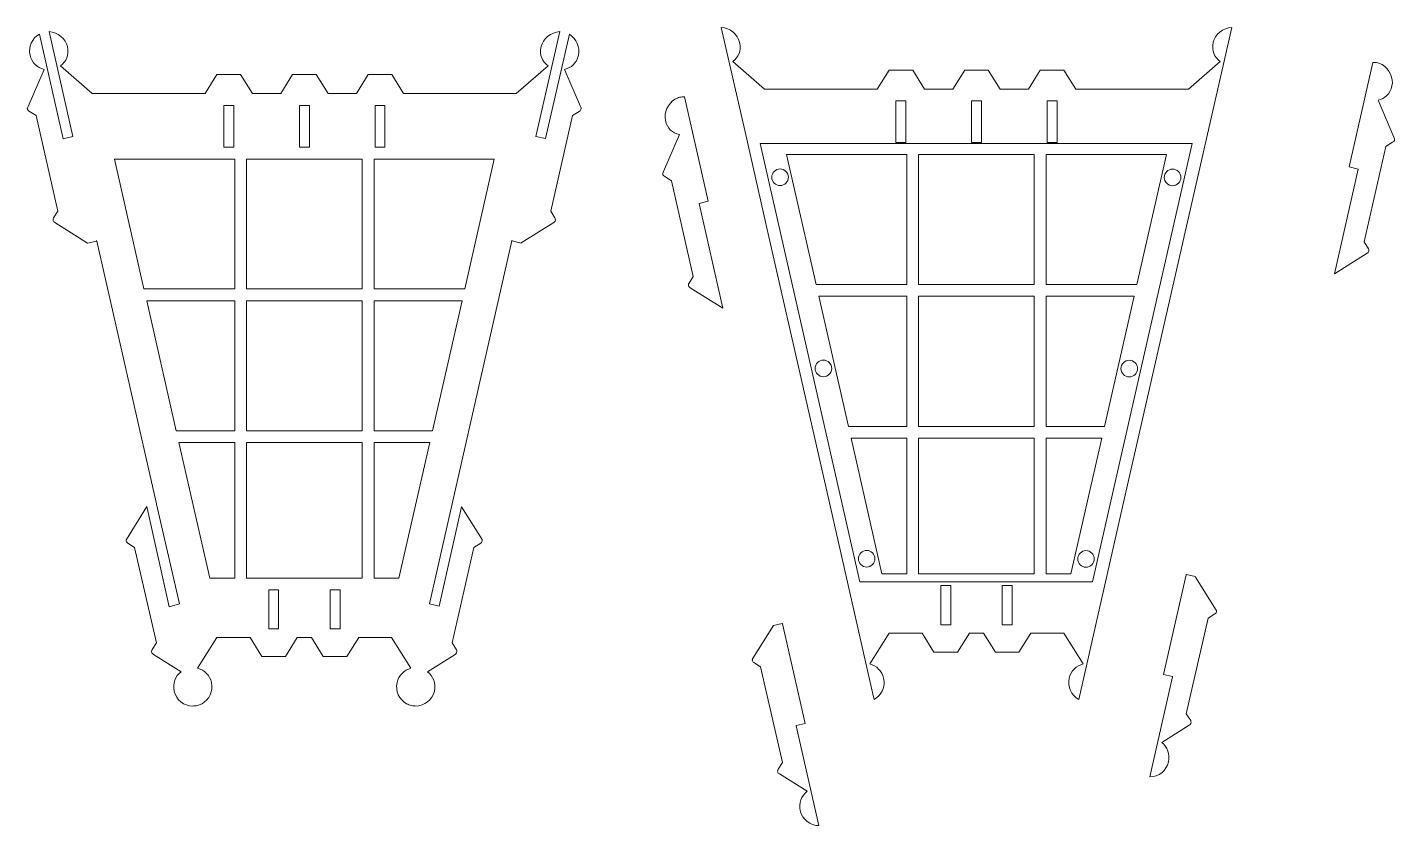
# Model space of a CAD drawing. Header units: inches. Extents: x 5.8 to 53.9, y -22.4 to 33.8.
# Drawn here: x 31.14 to 53.92, y -22.41 to -9.12 of the extents above; entities that cross this region are included whole.
import ezdxf

# ---------------------------------------------------------------- set-up
doc = ezdxf.new("R2010")
doc.units = ezdxf.units.IN
doc.header["$MEASUREMENT"] = 0
doc.layers.add('layer 1', color=7, linetype='Continuous')

msp = doc.modelspace()

# ---------------------------------------------------------------- linework, layer by layer
at = {"layer": 'layer 1', "color": 250, "lineweight": 20}
for centre in [(43.681, -11.615), (50.221, -11.617), (44.403, -14.797), (49.499, -14.8), (45.124, -17.966), (48.778, -17.969)]:
    msp.add_ellipse(centre, major_axis=(0, 0.138), ratio=1, dxfattribs=at)
at = {"layer": 'layer 1', "color": 250, "lineweight": 9}
for points, knots in [([(35.44, -19.591), (35.44, -19.591), (35.637, -19.276), (35.637, -19.276), (35.637, -19.276), (35.637, -19.276), (35.873, -19.276), (35.873, -19.276), (35.873, -19.276), (35.873, -19.276), (36.069, -19.591), (36.069, -19.591), (36.069, -19.591), (36.069, -19.591), (36.463, -19.591), (36.463, -19.591), (36.463, -19.591), (36.463, -19.591), (36.66, -19.276), (36.66, -19.276), (36.66, -19.276), (36.66, -19.276), (37.208, -19.276), (37.208, -19.276), (37.208, -19.276), (37.208, -19.276), (37.531, -19.789), (37.531, -19.789), (37.531, -19.789), (37.419, -19.818), (37.326, -19.907), (37.299, -20.028), (37.299, -20.028), (37.266, -20.17), (37.335, -20.313), (37.457, -20.379), (37.457, -20.379), (37.482, -20.393), (37.51, -20.403), (37.539, -20.41), (37.539, -20.41), (37.563, -20.415), (37.587, -20.418), (37.61, -20.418), (37.61, -20.418), (37.756, -20.418), (37.888, -20.318), (37.922, -20.169), (37.922, -20.169), (37.95, -20.045), (37.901, -19.921), (37.807, -19.847), (37.807, -19.847), (37.807, -19.847), (38.266, -19.559), (38.266, -19.559), (38.266, -19.559), (38.266, -19.559), (38.278, -19.551), (38.278, -19.551), (38.278, -19.551), (38.29, -19.541), (38.297, -19.526), (38.297, -19.51), (38.297, -19.51), (38.297, -19.5), (38.295, -19.491), (38.29, -19.483), (38.29, -19.483), (38.29, -19.483), (38.218, -19.368), (38.218, -19.368), (38.218, -19.368), (38.218, -19.368), (38.58, -17.777), (38.58, -17.777), (38.58, -17.777), (38.58, -17.777), (38.695, -17.705), (38.695, -17.705), (38.695, -17.705), (38.71, -17.696), (38.719, -17.679), (38.719, -17.66), (38.719, -17.66), (38.719, -17.654), (38.719, -17.648), (38.717, -17.643), (38.717, -17.643), (38.717, -17.643), (38.375, -17.1), (38.375, -17.1), (38.375, -17.1), (38.375, -17.1), (37.998, -18.756), (37.998, -18.756), (37.998, -18.756), (37.998, -18.756), (37.837, -18.716), (37.837, -18.716), (37.837, -18.716), (37.837, -18.716), (38.217, -17.054), (38.217, -17.054), (38.217, -17.054), (38.217, -17.054), (38.218, -17.051), (38.218, -17.051), (38.218, -17.051), (38.218, -17.051), (39.214, -12.675), (39.214, -12.675), (39.214, -12.675), (39.214, -12.675), (39.216, -12.67), (39.216, -12.67), (39.216, -12.67), (39.216, -12.67), (39.219, -12.676), (39.219, -12.676), (39.219, -12.676), (39.219, -12.676), (39.367, -12.71), (39.367, -12.71), (39.367, -12.71), (39.367, -12.71), (39.368, -12.709), (39.368, -12.709), (39.368, -12.709), (39.368, -12.709), (39.909, -12.368), (39.909, -12.368), (39.909, -12.368), (39.909, -12.368), (39.916, -12.364), (39.916, -12.364), (39.916, -12.364), (39.929, -12.354), (39.938, -12.339), (39.938, -12.321), (39.938, -12.321), (39.938, -12.311), (39.935, -12.301), (39.93, -12.293), (39.93, -12.293), (39.93, -12.293), (39.859, -12.179), (39.859, -12.179), (39.859, -12.179), (39.859, -12.179), (40.221, -10.588), (40.221, -10.588), (40.221, -10.588), (40.221, -10.588), (40.332, -10.519), (40.332, -10.519), (40.332, -10.519), (40.332, -10.519), (40.351, -10.507), (40.351, -10.507), (40.351, -10.507), (40.361, -10.497), (40.367, -10.483), (40.367, -10.468), (40.367, -10.468), (40.367, -10.465), (40.367, -10.463), (40.367, -10.46), (40.367, -10.46), (40.367, -10.46), (40.356, -10.435), (40.356, -10.435), (40.356, -10.435), (40.356, -10.435), (40.09, -9.819), (40.09, -9.819), (40.09, -9.819), (40.202, -9.79), (40.289, -9.727), (40.322, -9.58), (40.322, -9.58), (40.35, -9.459), (40.292, -9.307), (40.17, -9.235), (40.17, -9.235), (40.17, -9.235), (39.774, -10.972), (39.774, -10.972), (39.774, -10.972), (39.774, -10.972), (39.613, -10.935), (39.613, -10.935), (39.613, -10.935), (39.613, -10.935), (40.01, -9.191), (40.01, -9.191), (40.01, -9.191), (39.863, -9.196), (39.729, -9.311), (39.7, -9.438), (39.7, -9.438), (39.666, -9.587), (39.72, -9.687), (39.814, -9.761), (39.814, -9.761), (39.814, -9.761), (39.286, -10.221), (39.286, -10.221), (39.286, -10.221), (39.286, -10.221), (37.408, -10.221), (37.408, -10.221), (37.408, -10.221), (37.408, -10.221), (37.211, -9.906), (37.211, -9.906), (37.211, -9.906), (37.211, -9.906), (36.818, -9.906), (36.818, -9.906), (36.818, -9.906), (36.818, -9.906), (36.621, -10.221), (36.621, -10.221), (36.621, -10.221), (36.621, -10.221), (36.149, -10.221), (36.149, -10.221), (36.149, -10.221), (36.149, -10.221), (35.952, -9.906), (35.952, -9.906), (35.952, -9.906), (35.952, -9.906), (35.558, -9.906), (35.558, -9.906), (35.558, -9.906), (35.558, -9.906), (35.362, -10.221), (35.362, -10.221), (35.362, -10.221), (35.362, -10.221), (34.888, -10.221), (34.888, -10.221), (34.888, -10.221), (34.888, -10.221), (34.692, -9.906), (34.692, -9.906), (34.692, -9.906), (34.692, -9.906), (34.298, -9.906), (34.298, -9.906), (34.298, -9.906), (34.298, -9.906), (34.101, -10.221), (34.101, -10.221), (34.101, -10.221), (34.101, -10.221), (32.22, -10.221), (32.22, -10.221), (32.22, -10.221), (32.22, -10.221), (31.692, -9.761), (31.692, -9.761), (31.692, -9.761), (31.786, -9.687), (31.84, -9.587), (31.806, -9.438), (31.806, -9.438), (31.778, -9.312), (31.646, -9.198), (31.501, -9.191), (31.501, -9.191), (31.501, -9.191), (31.899, -10.937), (31.899, -10.937), (31.899, -10.937), (31.899, -10.937), (31.737, -10.974), (31.737, -10.974), (31.737, -10.974), (31.737, -10.974), (31.34, -9.23), (31.34, -9.23), (31.34, -9.23), (31.215, -9.3), (31.153, -9.446), (31.183, -9.58), (31.183, -9.58), (31.214, -9.715), (31.304, -9.79), (31.416, -9.819), (31.416, -9.819), (31.416, -9.819), (31.15, -10.435), (31.15, -10.435), (31.15, -10.435), (31.15, -10.435), (31.139, -10.46), (31.139, -10.46), (31.139, -10.46), (31.139, -10.463), (31.138, -10.465), (31.138, -10.468), (31.138, -10.468), (31.138, -10.483), (31.145, -10.497), (31.155, -10.507), (31.155, -10.507), (31.155, -10.507), (31.174, -10.519), (31.174, -10.519), (31.174, -10.519), (31.174, -10.519), (31.285, -10.588), (31.285, -10.588), (31.285, -10.588), (31.285, -10.588), (31.647, -12.179), (31.647, -12.179), (31.647, -12.179), (31.647, -12.179), (31.577, -12.291), (31.577, -12.291), (31.577, -12.291), (31.571, -12.3), (31.568, -12.31), (31.568, -12.321), (31.568, -12.321), (31.568, -12.339), (31.577, -12.354), (31.59, -12.364), (31.59, -12.364), (31.59, -12.364), (31.596, -12.368), (31.596, -12.368), (31.596, -12.368), (31.596, -12.368), (32.141, -12.711), (32.141, -12.711), (32.141, -12.711), (32.141, -12.711), (32.145, -12.713), (32.145, -12.713), (32.145, -12.713), (32.145, -12.713), (32.283, -12.681), (32.283, -12.681), (32.283, -12.681), (32.283, -12.681), (32.293, -12.666), (32.293, -12.666), (32.293, -12.666), (32.293, -12.666), (32.295, -12.679), (32.295, -12.679), (32.295, -12.679), (32.295, -12.679), (33.291, -17.051), (33.291, -17.051), (33.291, -17.051), (33.291, -17.051), (33.293, -17.056), (33.293, -17.056), (33.293, -17.056), (33.293, -17.056), (33.671, -18.718), (33.671, -18.718), (33.671, -18.718), (33.671, -18.718), (33.504, -18.765), (33.504, -18.765), (33.504, -18.765), (33.504, -18.765), (33.131, -17.094), (33.131, -17.094), (33.131, -17.094), (33.131, -17.094), (32.789, -17.643), (32.789, -17.643), (32.789, -17.643), (32.787, -17.648), (32.786, -17.654), (32.786, -17.66), (32.786, -17.66), (32.786, -17.679), (32.796, -17.696), (32.811, -17.705), (32.811, -17.705), (32.811, -17.705), (32.925, -17.777), (32.925, -17.777), (32.925, -17.777), (32.925, -17.777), (33.288, -19.368), (33.288, -19.368), (33.288, -19.368), (33.288, -19.368), (33.218, -19.479), (33.218, -19.479), (33.218, -19.479), (33.212, -19.488), (33.208, -19.498), (33.208, -19.51), (33.208, -19.51), (33.208, -19.526), (33.216, -19.541), (33.228, -19.551), (33.228, -19.551), (33.228, -19.551), (33.24, -19.559), (33.24, -19.559), (33.24, -19.559), (33.24, -19.559), (33.699, -19.847), (33.699, -19.847), (33.699, -19.847), (33.604, -19.921), (33.556, -20.045), (33.584, -20.169), (33.584, -20.169), (33.618, -20.318), (33.75, -20.419), (33.897, -20.418), (33.897, -20.418), (33.92, -20.418), (33.943, -20.415), (33.967, -20.41), (33.967, -20.41), (33.996, -20.403), (34.024, -20.393), (34.049, -20.379), (34.049, -20.379), (34.171, -20.312), (34.24, -20.17), (34.207, -20.028), (34.207, -20.028), (34.18, -19.907), (34.087, -19.818), (33.975, -19.789), (33.975, -19.789), (33.975, -19.789), (34.297, -19.276), (34.297, -19.276), (34.297, -19.276), (34.297, -19.276), (34.85, -19.276), (34.85, -19.276), (34.85, -19.276), (34.85, -19.276), (35.047, -19.591), (35.047, -19.591), (35.047, -19.591), (35.047, -19.591), (35.44, -19.591), (35.44, -19.591)], [0, 0, 0, 0, 0.008696, 0.008696, 0.008696, 0.008696, 0.017391, 0.017391, 0.017391, 0.017391, 0.026087, 0.026087, 0.026087, 0.026087, 0.034783, 0.034783, 0.034783, 0.034783, 0.043478, 0.043478, 0.043478, 0.043478, 0.052174, 0.052174, 0.052174, 0.052174, 0.06087, 0.06087, 0.06087, 0.06087, 0.069565, 0.069565, 0.069565, 0.069565, 0.078261, 0.078261, 0.078261, 0.078261, 0.086957, 0.086957, 0.086957, 0.086957, 0.095652, 0.095652, 0.095652, 0.095652, 0.104348, 0.104348, 0.104348, 0.104348, 0.113043, 0.113043, 0.113043, 0.113043, 0.121739, 0.121739, 0.121739, 0.121739, 0.130435, 0.130435, 0.130435, 0.130435, 0.13913, 0.13913, 0.13913, 0.13913, 0.147826, 0.147826, 0.147826, 0.147826, 0.156522, 0.156522, 0.156522, 0.156522, 0.165217, 0.165217, 0.165217, 0.165217, 0.173913, 0.173913, 0.173913, 0.173913, 0.182609, 0.182609, 0.182609, 0.182609, 0.191304, 0.191304, 0.191304, 0.191304, 0.2, 0.2, 0.2, 0.2, 0.208696, 0.208696, 0.208696, 0.208696, 0.217391, 0.217391, 0.217391, 0.217391, 0.226087, 0.226087, 0.226087, 0.226087, 0.234783, 0.234783, 0.234783, 0.234783, 0.243478, 0.243478, 0.243478, 0.243478, 0.252174, 0.252174, 0.252174, 0.252174, 0.26087, 0.26087, 0.26087, 0.26087, 0.269565, 0.269565, 0.269565, 0.269565, 0.278261, 0.278261, 0.278261, 0.278261, 0.286957, 0.286957, 0.286957, 0.286957, 0.295652, 0.295652, 0.295652, 0.295652, 0.304348, 0.304348, 0.304348, 0.304348, 0.313043, 0.313043, 0.313043, 0.313043, 0.321739, 0.321739, 0.321739, 0.321739, 0.330435, 0.330435, 0.330435, 0.330435, 0.33913, 0.33913, 0.33913, 0.33913, 0.347826, 0.347826, 0.347826, 0.347826, 0.356522, 0.356522, 0.356522, 0.356522, 0.365217, 0.365217, 0.365217, 0.365217, 0.373913, 0.373913, 0.373913, 0.373913, 0.382609, 0.382609, 0.382609, 0.382609, 0.391304, 0.391304, 0.391304, 0.391304, 0.4, 0.4, 0.4, 0.4, 0.408696, 0.408696, 0.408696, 0.408696, 0.417391, 0.417391, 0.417391, 0.417391, 0.426087, 0.426087, 0.426087, 0.426087, 0.434783, 0.434783, 0.434783, 0.434783, 0.443478, 0.443478, 0.443478, 0.443478, 0.452174, 0.452174, 0.452174, 0.452174, 0.46087, 0.46087, 0.46087, 0.46087, 0.469565, 0.469565, 0.469565, 0.469565, 0.478261, 0.478261, 0.478261, 0.478261, 0.486957, 0.486957, 0.486957, 0.486957, 0.495652, 0.495652, 0.495652, 0.495652, 0.504348, 0.504348, 0.504348, 0.504348, 0.513043, 0.513043, 0.513043, 0.513043, 0.521739, 0.521739, 0.521739, 0.521739, 0.530435, 0.530435, 0.530435, 0.530435, 0.53913, 0.53913, 0.53913, 0.53913, 0.547826, 0.547826, 0.547826, 0.547826, 0.556522, 0.556522, 0.556522, 0.556522, 0.565217, 0.565217, 0.565217, 0.565217, 0.573913, 0.573913, 0.573913, 0.573913, 0.582609, 0.582609, 0.582609, 0.582609, 0.591304, 0.591304, 0.591304, 0.591304, 0.6, 0.6, 0.6, 0.6, 0.608696, 0.608696, 0.608696, 0.608696, 0.617391, 0.617391, 0.617391, 0.617391, 0.626087, 0.626087, 0.626087, 0.626087, 0.634783, 0.634783, 0.634783, 0.634783, 0.643478, 0.643478, 0.643478, 0.643478, 0.652174, 0.652174, 0.652174, 0.652174, 0.66087, 0.66087, 0.66087, 0.66087, 0.669565, 0.669565, 0.669565, 0.669565, 0.678261, 0.678261, 0.678261, 0.678261, 0.686957, 0.686957, 0.686957, 0.686957, 0.695652, 0.695652, 0.695652, 0.695652, 0.704348, 0.704348, 0.704348, 0.704348, 0.713043, 0.713043, 0.713043, 0.713043, 0.721739, 0.721739, 0.721739, 0.721739, 0.730435, 0.730435, 0.730435, 0.730435, 0.73913, 0.73913, 0.73913, 0.73913, 0.747826, 0.747826, 0.747826, 0.747826, 0.756522, 0.756522, 0.756522, 0.756522, 0.765217, 0.765217, 0.765217, 0.765217, 0.773913, 0.773913, 0.773913, 0.773913, 0.782609, 0.782609, 0.782609, 0.782609, 0.791304, 0.791304, 0.791304, 0.791304, 0.8, 0.8, 0.8, 0.8, 0.808696, 0.808696, 0.808696, 0.808696, 0.817391, 0.817391, 0.817391, 0.817391, 0.826087, 0.826087, 0.826087, 0.826087, 0.834783, 0.834783, 0.834783, 0.834783, 0.843478, 0.843478, 0.843478, 0.843478, 0.852174, 0.852174, 0.852174, 0.852174, 0.86087, 0.86087, 0.86087, 0.86087, 0.869565, 0.869565, 0.869565, 0.869565, 0.878261, 0.878261, 0.878261, 0.878261, 0.886957, 0.886957, 0.886957, 0.886957, 0.895652, 0.895652, 0.895652, 0.895652, 0.904348, 0.904348, 0.904348, 0.904348, 0.913043, 0.913043, 0.913043, 0.913043, 0.921739, 0.921739, 0.921739, 0.921739, 0.930435, 0.930435, 0.930435, 0.930435, 0.93913, 0.93913, 0.93913, 0.93913, 0.947826, 0.947826, 0.947826, 0.947826, 0.956522, 0.956522, 0.956522, 0.956522, 0.965217, 0.965217, 0.965217, 0.965217, 0.973913, 0.973913, 0.973913, 0.973913, 0.982609, 0.982609, 0.982609, 0.982609, 1, 1, 1, 1]), ([(50.486, -10.149), (50.486, -10.149), (48.607, -10.149), (48.607, -10.149), (48.607, -10.149), (48.607, -10.149), (48.41, -9.834), (48.41, -9.834), (48.41, -9.834), (48.41, -9.834), (48.017, -9.834), (48.017, -9.834), (48.017, -9.834), (48.017, -9.834), (47.82, -10.149), (47.82, -10.149), (47.82, -10.149), (47.82, -10.149), (47.348, -10.149), (47.348, -10.149), (47.348, -10.149), (47.348, -10.149), (47.151, -9.834), (47.151, -9.834), (47.151, -9.834), (47.151, -9.834), (46.758, -9.834), (46.758, -9.834), (46.758, -9.834), (46.758, -9.834), (46.561, -10.149), (46.561, -10.149), (46.561, -10.149), (46.561, -10.149), (46.088, -10.149), (46.088, -10.149), (46.088, -10.149), (46.088, -10.149), (45.891, -9.834), (45.891, -9.834), (45.891, -9.834), (45.891, -9.834), (45.497, -9.834), (45.497, -9.834), (45.497, -9.834), (45.497, -9.834), (45.3, -10.149), (45.3, -10.149), (45.3, -10.149), (45.3, -10.149), (43.42, -10.149), (43.42, -10.149), (43.42, -10.149), (43.42, -10.149), (42.892, -9.689), (42.892, -9.689), (42.892, -9.689), (42.986, -9.615), (43.04, -9.515), (43.006, -9.367), (43.006, -9.367), (42.977, -9.241), (42.845, -9.127), (42.701, -9.12), (42.701, -9.12), (42.701, -9.12), (43.097, -10.857), (43.097, -10.857), (43.097, -10.857), (43.097, -10.857), (43.495, -12.607), (43.495, -12.607), (43.495, -12.607), (43.495, -12.607), (44.492, -16.985), (44.492, -16.985), (44.492, -16.985), (44.492, -16.985), (45.234, -20.241), (45.234, -20.241), (45.234, -20.241), (45.234, -20.241), (45.234, -20.241), (45.234, -20.241), (45.234, -20.241), (45.234, -20.241), (45.249, -20.307), (45.249, -20.307), (45.249, -20.307), (45.371, -20.24), (45.44, -20.098), (45.407, -19.956), (45.407, -19.956), (45.38, -19.835), (45.287, -19.746), (45.175, -19.717), (45.175, -19.717), (45.175, -19.717), (45.497, -19.204), (45.497, -19.204), (45.497, -19.204), (45.497, -19.204), (46.048, -19.204), (46.048, -19.204), (46.048, -19.204), (46.048, -19.204), (46.245, -19.519), (46.245, -19.519), (46.245, -19.519), (46.245, -19.519), (46.639, -19.519), (46.639, -19.519), (46.639, -19.519), (46.639, -19.519), (46.836, -19.204), (46.836, -19.204), (46.836, -19.204), (46.836, -19.204), (47.071, -19.204), (47.071, -19.204), (47.071, -19.204), (47.071, -19.204), (47.268, -19.519), (47.268, -19.519), (47.268, -19.519), (47.268, -19.519), (47.662, -19.519), (47.662, -19.519), (47.662, -19.519), (47.662, -19.519), (47.858, -19.204), (47.858, -19.204), (47.858, -19.204), (47.858, -19.204), (48.408, -19.204), (48.408, -19.204), (48.408, -19.204), (48.408, -19.204), (48.731, -19.717), (48.731, -19.717), (48.731, -19.717), (48.619, -19.746), (48.526, -19.835), (48.498, -19.956), (48.498, -19.956), (48.466, -20.099), (48.535, -20.241), (48.657, -20.308), (48.657, -20.308), (48.657, -20.308), (49.037, -18.646), (49.037, -18.646), (49.037, -18.646), (49.037, -18.646), (49.038, -18.645), (49.038, -18.645), (49.038, -18.645), (49.038, -18.645), (49.417, -16.982), (49.417, -16.982), (49.417, -16.982), (49.417, -16.982), (49.417, -16.983), (49.417, -16.983), (49.417, -16.983), (49.417, -16.983), (49.417, -16.979), (49.417, -16.979), (49.417, -16.979), (49.417, -16.979), (50.414, -12.603), (50.414, -12.603), (50.414, -12.603), (50.414, -12.603), (50.415, -12.598), (50.415, -12.598), (50.415, -12.598), (50.415, -12.598), (50.471, -12.356), (50.471, -12.356), (50.471, -12.356), (50.471, -12.356), (50.471, -12.356), (50.471, -12.356), (50.471, -12.356), (50.471, -12.356), (51.208, -9.12), (51.208, -9.12), (51.208, -9.12), (51.062, -9.125), (50.928, -9.24), (50.899, -9.367), (50.899, -9.367), (50.866, -9.515), (50.92, -9.615), (51.014, -9.689), (51.014, -9.689), (51.014, -9.689), (50.486, -10.149), (50.486, -10.149)], [0, 0, 0, 0, 0.019608, 0.019608, 0.019608, 0.019608, 0.039216, 0.039216, 0.039216, 0.039216, 0.058824, 0.058824, 0.058824, 0.058824, 0.078431, 0.078431, 0.078431, 0.078431, 0.098039, 0.098039, 0.098039, 0.098039, 0.117647, 0.117647, 0.117647, 0.117647, 0.137255, 0.137255, 0.137255, 0.137255, 0.156863, 0.156863, 0.156863, 0.156863, 0.176471, 0.176471, 0.176471, 0.176471, 0.196078, 0.196078, 0.196078, 0.196078, 0.215686, 0.215686, 0.215686, 0.215686, 0.235294, 0.235294, 0.235294, 0.235294, 0.254902, 0.254902, 0.254902, 0.254902, 0.27451, 0.27451, 0.27451, 0.27451, 0.294118, 0.294118, 0.294118, 0.294118, 0.313725, 0.313725, 0.313725, 0.313725, 0.333333, 0.333333, 0.333333, 0.333333, 0.352941, 0.352941, 0.352941, 0.352941, 0.372549, 0.372549, 0.372549, 0.372549, 0.392157, 0.392157, 0.392157, 0.392157, 0.411765, 0.411765, 0.411765, 0.411765, 0.431373, 0.431373, 0.431373, 0.431373, 0.45098, 0.45098, 0.45098, 0.45098, 0.470588, 0.470588, 0.470588, 0.470588, 0.490196, 0.490196, 0.490196, 0.490196, 0.509804, 0.509804, 0.509804, 0.509804, 0.529412, 0.529412, 0.529412, 0.529412, 0.54902, 0.54902, 0.54902, 0.54902, 0.568627, 0.568627, 0.568627, 0.568627, 0.588235, 0.588235, 0.588235, 0.588235, 0.607843, 0.607843, 0.607843, 0.607843, 0.627451, 0.627451, 0.627451, 0.627451, 0.647059, 0.647059, 0.647059, 0.647059, 0.666667, 0.666667, 0.666667, 0.666667, 0.686275, 0.686275, 0.686275, 0.686275, 0.705882, 0.705882, 0.705882, 0.705882, 0.72549, 0.72549, 0.72549, 0.72549, 0.745098, 0.745098, 0.745098, 0.745098, 0.764706, 0.764706, 0.764706, 0.764706, 0.784314, 0.784314, 0.784314, 0.784314, 0.803922, 0.803922, 0.803922, 0.803922, 0.823529, 0.823529, 0.823529, 0.823529, 0.843137, 0.843137, 0.843137, 0.843137, 0.862745, 0.862745, 0.862745, 0.862745, 0.882353, 0.882353, 0.882353, 0.882353, 0.901961, 0.901961, 0.901961, 0.901961, 0.921569, 0.921569, 0.921569, 0.921569, 0.941176, 0.941176, 0.941176, 0.941176, 0.960784, 0.960784, 0.960784, 0.960784, 1, 1, 1, 1]), ([(53.163, -11.441), (53.163, -11.441), (53.559, -9.704), (53.559, -9.704), (53.559, -9.704), (53.584, -9.703), (53.61, -9.705), (53.636, -9.71), (53.636, -9.71), (53.663, -9.717), (53.689, -9.727), (53.712, -9.74), (53.712, -9.74), (53.837, -9.811), (53.905, -9.97), (53.877, -10.093), (53.877, -10.093), (53.843, -10.239), (53.756, -10.303), (53.644, -10.332), (53.644, -10.332), (53.644, -10.332), (53.91, -10.947), (53.91, -10.947), (53.91, -10.947), (53.91, -10.947), (53.921, -10.973), (53.921, -10.973), (53.921, -10.973), (53.921, -10.975), (53.921, -10.978), (53.921, -10.981), (53.921, -10.981), (53.921, -10.996), (53.915, -11.009), (53.905, -11.019), (53.905, -11.019), (53.905, -11.019), (53.886, -11.031), (53.886, -11.031), (53.886, -11.031), (53.886, -11.031), (53.775, -11.101), (53.775, -11.101), (53.775, -11.101), (53.775, -11.101), (53.413, -12.692), (53.413, -12.692), (53.413, -12.692), (53.413, -12.692), (53.483, -12.804), (53.483, -12.804), (53.483, -12.804), (53.489, -12.812), (53.492, -12.822), (53.492, -12.833), (53.492, -12.833), (53.492, -12.851), (53.483, -12.867), (53.47, -12.877), (53.47, -12.877), (53.47, -12.877), (53.463, -12.881), (53.463, -12.881), (53.463, -12.881), (53.463, -12.881), (52.919, -13.223), (52.919, -13.223), (52.919, -13.223), (52.919, -13.223), (53.316, -11.478), (53.316, -11.478), (53.316, -11.478), (53.316, -11.478), (53.163, -11.441), (53.163, -11.441)], [0, 0, 0, 0, 0.05, 0.05, 0.05, 0.05, 0.1, 0.1, 0.1, 0.1, 0.15, 0.15, 0.15, 0.15, 0.2, 0.2, 0.2, 0.2, 0.25, 0.25, 0.25, 0.25, 0.3, 0.3, 0.3, 0.3, 0.35, 0.35, 0.35, 0.35, 0.4, 0.4, 0.4, 0.4, 0.45, 0.45, 0.45, 0.45, 0.5, 0.5, 0.5, 0.5, 0.55, 0.55, 0.55, 0.55, 0.6, 0.6, 0.6, 0.6, 0.65, 0.65, 0.65, 0.65, 0.7, 0.7, 0.7, 0.7, 0.75, 0.75, 0.75, 0.75, 0.8, 0.8, 0.8, 0.8, 0.85, 0.85, 0.85, 0.85, 0.9, 0.9, 0.9, 0.9, 1, 1, 1, 1]), ([(34.577, -11.114), (34.577, -11.114), (34.412, -11.114), (34.412, -11.114), (34.412, -11.114), (34.412, -11.114), (34.412, -10.418), (34.412, -10.418), (34.412, -10.418), (34.412, -10.418), (34.577, -10.418), (34.577, -10.418), (34.577, -10.418), (34.577, -10.418), (34.577, -11.114), (34.577, -11.114)], [0, 0, 0, 0, 0.2, 0.2, 0.2, 0.2, 0.4, 0.4, 0.4, 0.4, 0.6, 0.6, 0.6, 0.6, 1, 1, 1, 1]), ([(35.673, -11.114), (35.673, -11.114), (35.673, -10.418), (35.673, -10.418), (35.673, -10.418), (35.673, -10.418), (35.838, -10.418), (35.838, -10.418), (35.838, -10.418), (35.838, -10.418), (35.838, -11.114), (35.838, -11.114), (35.838, -11.114), (35.838, -11.114), (35.673, -11.114), (35.673, -11.114)], [0, 0, 0, 0, 0.2, 0.2, 0.2, 0.2, 0.4, 0.4, 0.4, 0.4, 0.6, 0.6, 0.6, 0.6, 1, 1, 1, 1]), ([(36.932, -11.114), (36.932, -11.114), (36.932, -10.418), (36.932, -10.418), (36.932, -10.418), (36.932, -10.418), (37.097, -10.418), (37.097, -10.418), (37.097, -10.418), (37.097, -10.418), (37.097, -11.114), (37.097, -11.114), (37.097, -11.114), (37.097, -11.114), (36.932, -11.114), (36.932, -11.114)], [0, 0, 0, 0, 0.2, 0.2, 0.2, 0.2, 0.4, 0.4, 0.4, 0.4, 0.6, 0.6, 0.6, 0.6, 1, 1, 1, 1]), ([(42.484, -12.015), (42.484, -12.015), (42.088, -10.277), (42.088, -10.277), (42.088, -10.277), (42.062, -10.276), (42.037, -10.278), (42.011, -10.284), (42.011, -10.284), (41.984, -10.29), (41.958, -10.3), (41.935, -10.313), (41.935, -10.313), (41.81, -10.384), (41.742, -10.543), (41.77, -10.666), (41.77, -10.666), (41.804, -10.813), (41.89, -10.876), (42.003, -10.905), (42.003, -10.905), (42.003, -10.905), (41.737, -11.521), (41.737, -11.521), (41.737, -11.521), (41.737, -11.521), (41.726, -11.546), (41.726, -11.546), (41.726, -11.546), (41.726, -11.549), (41.725, -11.551), (41.725, -11.554), (41.725, -11.554), (41.725, -11.569), (41.732, -11.583), (41.742, -11.592), (41.742, -11.592), (41.742, -11.592), (41.761, -11.604), (41.761, -11.604), (41.761, -11.604), (41.761, -11.604), (41.872, -11.674), (41.872, -11.674), (41.872, -11.674), (41.872, -11.674), (42.234, -13.265), (42.234, -13.265), (42.234, -13.265), (42.234, -13.265), (42.164, -13.377), (42.164, -13.377), (42.164, -13.377), (42.158, -13.386), (42.155, -13.396), (42.155, -13.407), (42.155, -13.407), (42.155, -13.424), (42.164, -13.44), (42.177, -13.45), (42.177, -13.45), (42.177, -13.45), (42.183, -13.454), (42.183, -13.454), (42.183, -13.454), (42.183, -13.454), (42.728, -13.797), (42.728, -13.797), (42.728, -13.797), (42.728, -13.797), (42.33, -12.051), (42.33, -12.051), (42.33, -12.051), (42.33, -12.051), (42.484, -12.015), (42.484, -12.015)], [0, 0, 0, 0, 0.05, 0.05, 0.05, 0.05, 0.1, 0.1, 0.1, 0.1, 0.15, 0.15, 0.15, 0.15, 0.2, 0.2, 0.2, 0.2, 0.25, 0.25, 0.25, 0.25, 0.3, 0.3, 0.3, 0.3, 0.35, 0.35, 0.35, 0.35, 0.4, 0.4, 0.4, 0.4, 0.45, 0.45, 0.45, 0.45, 0.5, 0.5, 0.5, 0.5, 0.55, 0.55, 0.55, 0.55, 0.6, 0.6, 0.6, 0.6, 0.65, 0.65, 0.65, 0.65, 0.7, 0.7, 0.7, 0.7, 0.75, 0.75, 0.75, 0.75, 0.8, 0.8, 0.8, 0.8, 0.85, 0.85, 0.85, 0.85, 0.9, 0.9, 0.9, 0.9, 1, 1, 1, 1]), ([(45.611, -11.039), (45.611, -11.039), (45.611, -10.343), (45.611, -10.343), (45.611, -10.343), (45.611, -10.343), (45.777, -10.343), (45.777, -10.343), (45.777, -10.343), (45.777, -10.343), (45.777, -11.039), (45.777, -11.039), (45.777, -11.039), (45.777, -11.039), (45.611, -11.039), (45.611, -11.039)], [0, 0, 0, 0, 0.2, 0.2, 0.2, 0.2, 0.4, 0.4, 0.4, 0.4, 0.6, 0.6, 0.6, 0.6, 1, 1, 1, 1]), ([(46.872, -11.039), (46.872, -11.039), (46.872, -10.343), (46.872, -10.343), (46.872, -10.343), (46.872, -10.343), (47.037, -10.343), (47.037, -10.343), (47.037, -10.343), (47.037, -10.343), (47.037, -11.039), (47.037, -11.039), (47.037, -11.039), (47.037, -11.039), (46.872, -11.039), (46.872, -11.039)], [0, 0, 0, 0, 0.2, 0.2, 0.2, 0.2, 0.4, 0.4, 0.4, 0.4, 0.6, 0.6, 0.6, 0.6, 1, 1, 1, 1]), ([(48.131, -11.039), (48.131, -11.039), (48.131, -10.343), (48.131, -10.343), (48.131, -10.343), (48.131, -10.343), (48.296, -10.343), (48.296, -10.343), (48.296, -10.343), (48.296, -10.343), (48.296, -11.039), (48.296, -11.039), (48.296, -11.039), (48.296, -11.039), (48.131, -11.039), (48.131, -11.039)], [0, 0, 0, 0, 0.2, 0.2, 0.2, 0.2, 0.4, 0.4, 0.4, 0.4, 0.6, 0.6, 0.6, 0.6, 1, 1, 1, 1]), ([(34.593, -13.474), (34.593, -13.474), (33.082, -13.474), (33.082, -13.474), (33.082, -13.474), (33.082, -13.474), (32.589, -11.311), (32.589, -11.311), (32.589, -11.311), (32.589, -11.311), (34.593, -11.311), (34.593, -11.311), (34.593, -11.311), (34.593, -11.311), (34.593, -13.474), (34.593, -13.474)], [0, 0, 0, 0, 0.2, 0.2, 0.2, 0.2, 0.4, 0.4, 0.4, 0.4, 0.6, 0.6, 0.6, 0.6, 1, 1, 1, 1]), ([(34.79, -13.474), (34.79, -13.474), (34.79, -11.311), (34.79, -11.311), (34.79, -11.311), (34.79, -11.311), (36.719, -11.311), (36.719, -11.311), (36.719, -11.311), (36.719, -11.311), (36.719, -13.474), (36.719, -13.474), (36.719, -13.474), (36.719, -13.474), (34.79, -13.474), (34.79, -13.474)], [0, 0, 0, 0, 0.2, 0.2, 0.2, 0.2, 0.4, 0.4, 0.4, 0.4, 0.6, 0.6, 0.6, 0.6, 1, 1, 1, 1]), ([(36.916, -13.474), (36.916, -13.474), (36.916, -11.311), (36.916, -11.311), (36.916, -11.311), (36.916, -11.311), (38.919, -11.311), (38.919, -11.311), (38.919, -11.311), (38.919, -11.311), (38.427, -13.474), (38.427, -13.474), (38.427, -13.474), (38.427, -13.474), (36.916, -13.474), (36.916, -13.474)], [0, 0, 0, 0, 0.2, 0.2, 0.2, 0.2, 0.4, 0.4, 0.4, 0.4, 0.6, 0.6, 0.6, 0.6, 1, 1, 1, 1]), ([(45.791, -13.4), (45.791, -13.4), (44.281, -13.4), (44.281, -13.4), (44.281, -13.4), (44.281, -13.4), (43.789, -11.236), (43.789, -11.236), (43.789, -11.236), (43.789, -11.236), (45.791, -11.236), (45.791, -11.236), (45.791, -11.236), (45.791, -11.236), (45.791, -13.4), (45.791, -13.4)], [0, 0, 0, 0, 0.2, 0.2, 0.2, 0.2, 0.4, 0.4, 0.4, 0.4, 0.6, 0.6, 0.6, 0.6, 1, 1, 1, 1]), ([(47.917, -13.4), (47.917, -13.4), (45.988, -13.4), (45.988, -13.4), (45.988, -13.4), (45.988, -13.4), (45.988, -11.236), (45.988, -11.236), (45.988, -11.236), (45.988, -11.236), (47.917, -11.236), (47.917, -11.236), (47.917, -11.236), (47.917, -11.236), (47.917, -13.4), (47.917, -13.4)], [0, 0, 0, 0, 0.2, 0.2, 0.2, 0.2, 0.4, 0.4, 0.4, 0.4, 0.6, 0.6, 0.6, 0.6, 1, 1, 1, 1]), ([(49.625, -13.4), (49.625, -13.4), (48.114, -13.4), (48.114, -13.4), (48.114, -13.4), (48.114, -13.4), (48.114, -11.236), (48.114, -11.236), (48.114, -11.236), (48.114, -11.236), (50.119, -11.236), (50.119, -11.236), (50.119, -11.236), (50.119, -11.236), (49.625, -13.4), (49.625, -13.4)], [0, 0, 0, 0, 0.2, 0.2, 0.2, 0.2, 0.4, 0.4, 0.4, 0.4, 0.6, 0.6, 0.6, 0.6, 1, 1, 1, 1]), ([(45.791, -15.762), (45.791, -15.762), (44.82, -15.762), (44.82, -15.762), (44.82, -15.762), (44.82, -15.762), (44.326, -13.597), (44.326, -13.597), (44.326, -13.597), (44.326, -13.597), (45.791, -13.597), (45.791, -13.597), (45.791, -13.597), (45.791, -13.597), (45.791, -15.762), (45.791, -15.762)], [0, 0, 0, 0, 0.2, 0.2, 0.2, 0.2, 0.4, 0.4, 0.4, 0.4, 0.6, 0.6, 0.6, 0.6, 1, 1, 1, 1]), ([(47.917, -15.762), (47.917, -15.762), (45.988, -15.762), (45.988, -15.762), (45.988, -15.762), (45.988, -15.762), (45.988, -13.597), (45.988, -13.597), (45.988, -13.597), (45.988, -13.597), (47.917, -13.597), (47.917, -13.597), (47.917, -13.597), (47.917, -13.597), (47.917, -15.762), (47.917, -15.762)], [0, 0, 0, 0, 0.2, 0.2, 0.2, 0.2, 0.4, 0.4, 0.4, 0.4, 0.6, 0.6, 0.6, 0.6, 1, 1, 1, 1]), ([(48.114, -15.762), (48.114, -15.762), (48.114, -13.597), (48.114, -13.597), (48.114, -13.597), (48.114, -13.597), (49.58, -13.597), (49.58, -13.597), (49.58, -13.597), (49.58, -13.597), (49.087, -15.762), (49.087, -15.762), (49.087, -15.762), (49.087, -15.762), (48.114, -15.762), (48.114, -15.762)], [0, 0, 0, 0, 0.2, 0.2, 0.2, 0.2, 0.4, 0.4, 0.4, 0.4, 0.6, 0.6, 0.6, 0.6, 1, 1, 1, 1]), ([(34.593, -15.837), (34.593, -15.837), (33.62, -15.837), (33.62, -15.837), (33.62, -15.837), (33.62, -15.837), (33.127, -13.671), (33.127, -13.671), (33.127, -13.671), (33.127, -13.671), (34.593, -13.671), (34.593, -13.671), (34.593, -13.671), (34.593, -13.671), (34.593, -15.837), (34.593, -15.837)], [0, 0, 0, 0, 0.2, 0.2, 0.2, 0.2, 0.4, 0.4, 0.4, 0.4, 0.6, 0.6, 0.6, 0.6, 1, 1, 1, 1]), ([(34.79, -15.837), (34.79, -15.837), (34.79, -13.671), (34.79, -13.671), (34.79, -13.671), (34.79, -13.671), (36.719, -13.671), (36.719, -13.671), (36.719, -13.671), (36.719, -13.671), (36.719, -15.837), (36.719, -15.837), (36.719, -15.837), (36.719, -15.837), (34.79, -15.837), (34.79, -15.837)], [0, 0, 0, 0, 0.2, 0.2, 0.2, 0.2, 0.4, 0.4, 0.4, 0.4, 0.6, 0.6, 0.6, 0.6, 1, 1, 1, 1]), ([(36.916, -15.837), (36.916, -15.837), (36.916, -13.671), (36.916, -13.671), (36.916, -13.671), (36.916, -13.671), (38.382, -13.671), (38.382, -13.671), (38.382, -13.671), (38.382, -13.671), (37.889, -15.837), (37.889, -15.837), (37.889, -15.837), (37.889, -15.837), (36.916, -15.837), (36.916, -15.837)], [0, 0, 0, 0, 0.2, 0.2, 0.2, 0.2, 0.4, 0.4, 0.4, 0.4, 0.6, 0.6, 0.6, 0.6, 1, 1, 1, 1]), ([(34.593, -18.292), (34.593, -18.292), (34.18, -18.292), (34.18, -18.292), (34.18, -18.292), (34.18, -18.292), (33.665, -16.033), (33.665, -16.033), (33.665, -16.033), (33.665, -16.033), (34.593, -16.033), (34.593, -16.033), (34.593, -16.033), (34.593, -16.033), (34.593, -18.292), (34.593, -18.292)], [0, 0, 0, 0, 0.2, 0.2, 0.2, 0.2, 0.4, 0.4, 0.4, 0.4, 0.6, 0.6, 0.6, 0.6, 1, 1, 1, 1]), ([(34.79, -18.292), (34.79, -18.292), (34.79, -16.033), (34.79, -16.033), (34.79, -16.033), (34.79, -16.033), (36.719, -16.033), (36.719, -16.033), (36.719, -16.033), (36.719, -16.033), (36.719, -18.292), (36.719, -18.292), (36.719, -18.292), (36.719, -18.292), (34.79, -18.292), (34.79, -18.292)], [0, 0, 0, 0, 0.2, 0.2, 0.2, 0.2, 0.4, 0.4, 0.4, 0.4, 0.6, 0.6, 0.6, 0.6, 1, 1, 1, 1]), ([(36.916, -18.292), (36.916, -18.292), (36.916, -16.033), (36.916, -16.033), (36.916, -16.033), (36.916, -16.033), (37.844, -16.033), (37.844, -16.033), (37.844, -16.033), (37.844, -16.033), (37.329, -18.292), (37.329, -18.292), (37.329, -18.292), (37.329, -18.292), (36.916, -18.292), (36.916, -18.292)], [0, 0, 0, 0, 0.2, 0.2, 0.2, 0.2, 0.4, 0.4, 0.4, 0.4, 0.6, 0.6, 0.6, 0.6, 1, 1, 1, 1]), ([(45.379, -18.217), (45.379, -18.217), (44.864, -15.959), (44.864, -15.959), (44.864, -15.959), (44.864, -15.959), (45.791, -15.959), (45.791, -15.959), (45.791, -15.959), (45.791, -15.959), (45.791, -18.217), (45.791, -18.217), (45.791, -18.217), (45.791, -18.217), (45.379, -18.217), (45.379, -18.217)], [0, 0, 0, 0, 0.2, 0.2, 0.2, 0.2, 0.4, 0.4, 0.4, 0.4, 0.6, 0.6, 0.6, 0.6, 1, 1, 1, 1]), ([(45.988, -18.217), (45.988, -18.217), (45.988, -15.959), (45.988, -15.959), (45.988, -15.959), (45.988, -15.959), (47.917, -15.959), (47.917, -15.959), (47.917, -15.959), (47.917, -15.959), (47.917, -18.217), (47.917, -18.217), (47.917, -18.217), (47.917, -18.217), (45.988, -18.217), (45.988, -18.217)], [0, 0, 0, 0, 0.2, 0.2, 0.2, 0.2, 0.4, 0.4, 0.4, 0.4, 0.6, 0.6, 0.6, 0.6, 1, 1, 1, 1]), ([(48.114, -18.217), (48.114, -18.217), (48.114, -15.959), (48.114, -15.959), (48.114, -15.959), (48.114, -15.959), (49.042, -15.959), (49.042, -15.959), (49.042, -15.959), (49.042, -15.959), (48.528, -18.217), (48.528, -18.217), (48.528, -18.217), (48.528, -18.217), (48.114, -18.217), (48.114, -18.217)], [0, 0, 0, 0, 0.2, 0.2, 0.2, 0.2, 0.4, 0.4, 0.4, 0.4, 0.6, 0.6, 0.6, 0.6, 1, 1, 1, 1]), ([(46.359, -19.064), (46.359, -19.064), (46.359, -18.414), (46.359, -18.414), (46.359, -18.414), (46.359, -18.414), (46.524, -18.414), (46.524, -18.414), (46.524, -18.414), (46.524, -18.414), (46.524, -19.064), (46.524, -19.064), (46.524, -19.064), (46.524, -19.064), (46.359, -19.064), (46.359, -19.064)], [0, 0, 0, 0, 0.2, 0.2, 0.2, 0.2, 0.4, 0.4, 0.4, 0.4, 0.6, 0.6, 0.6, 0.6, 1, 1, 1, 1]), ([(47.382, -18.414), (47.382, -18.414), (47.547, -18.414), (47.547, -18.414), (47.547, -18.414), (47.547, -18.414), (47.547, -19.064), (47.547, -19.064), (47.547, -19.064), (47.547, -19.064), (47.382, -19.064), (47.382, -19.064), (47.382, -19.064), (47.382, -19.064), (47.382, -18.414), (47.382, -18.414)], [0, 0, 0, 0, 0.2, 0.2, 0.2, 0.2, 0.4, 0.4, 0.4, 0.4, 0.6, 0.6, 0.6, 0.6, 1, 1, 1, 1]), ([(50.45, -18.232), (50.45, -18.232), (50.071, -19.893), (50.071, -19.893), (50.071, -19.893), (50.071, -19.893), (50.218, -19.926), (50.218, -19.926), (50.218, -19.926), (50.218, -19.926), (50.222, -19.933), (50.222, -19.933), (50.222, -19.933), (50.222, -19.933), (49.842, -21.596), (49.842, -21.596), (49.842, -21.596), (49.988, -21.596), (50.12, -21.496), (50.154, -21.348), (50.154, -21.348), (50.182, -21.223), (50.134, -21.099), (50.04, -21.025), (50.04, -21.025), (50.04, -21.025), (50.498, -20.737), (50.498, -20.737), (50.498, -20.737), (50.498, -20.737), (50.51, -20.729), (50.51, -20.729), (50.51, -20.729), (50.522, -20.719), (50.53, -20.705), (50.53, -20.688), (50.53, -20.688), (50.53, -20.678), (50.527, -20.669), (50.523, -20.661), (50.523, -20.661), (50.523, -20.661), (50.45, -20.546), (50.45, -20.546), (50.45, -20.546), (50.45, -20.546), (50.813, -18.955), (50.813, -18.955), (50.813, -18.955), (50.813, -18.955), (50.927, -18.883), (50.927, -18.883), (50.927, -18.883), (50.942, -18.874), (50.952, -18.857), (50.952, -18.838), (50.952, -18.838), (50.952, -18.832), (50.951, -18.826), (50.949, -18.821), (50.949, -18.821), (50.949, -18.821), (50.602, -18.27), (50.602, -18.27), (50.602, -18.27), (50.602, -18.27), (50.598, -18.263), (50.598, -18.263), (50.598, -18.263), (50.598, -18.263), (50.453, -18.23), (50.453, -18.23), (50.453, -18.23), (50.453, -18.23), (50.45, -18.232), (50.45, -18.232)], [0, 0, 0, 0, 0.05, 0.05, 0.05, 0.05, 0.1, 0.1, 0.1, 0.1, 0.15, 0.15, 0.15, 0.15, 0.2, 0.2, 0.2, 0.2, 0.25, 0.25, 0.25, 0.25, 0.3, 0.3, 0.3, 0.3, 0.35, 0.35, 0.35, 0.35, 0.4, 0.4, 0.4, 0.4, 0.45, 0.45, 0.45, 0.45, 0.5, 0.5, 0.5, 0.5, 0.55, 0.55, 0.55, 0.55, 0.6, 0.6, 0.6, 0.6, 0.65, 0.65, 0.65, 0.65, 0.7, 0.7, 0.7, 0.7, 0.75, 0.75, 0.75, 0.75, 0.8, 0.8, 0.8, 0.8, 0.85, 0.85, 0.85, 0.85, 0.9, 0.9, 0.9, 0.9, 1, 1, 1, 1]), ([(35.161, -19.135), (35.161, -19.135), (35.161, -18.486), (35.161, -18.486), (35.161, -18.486), (35.161, -18.486), (35.326, -18.486), (35.326, -18.486), (35.326, -18.486), (35.326, -18.486), (35.326, -19.135), (35.326, -19.135), (35.326, -19.135), (35.326, -19.135), (35.161, -19.135), (35.161, -19.135)], [0, 0, 0, 0, 0.2, 0.2, 0.2, 0.2, 0.4, 0.4, 0.4, 0.4, 0.6, 0.6, 0.6, 0.6, 1, 1, 1, 1]), ([(36.184, -19.135), (36.184, -19.135), (36.184, -18.486), (36.184, -18.486), (36.184, -18.486), (36.184, -18.486), (36.349, -18.486), (36.349, -18.486), (36.349, -18.486), (36.349, -18.486), (36.349, -19.135), (36.349, -19.135), (36.349, -19.135), (36.349, -19.135), (36.184, -19.135), (36.184, -19.135)], [0, 0, 0, 0, 0.2, 0.2, 0.2, 0.2, 0.4, 0.4, 0.4, 0.4, 0.6, 0.6, 0.6, 0.6, 1, 1, 1, 1]), ([(43.724, -19.047), (43.724, -19.047), (43.718, -19.043), (43.718, -19.043), (43.718, -19.043), (43.718, -19.043), (43.571, -19.076), (43.571, -19.076), (43.571, -19.076), (43.571, -19.076), (43.57, -19.078), (43.57, -19.078), (43.57, -19.078), (43.57, -19.078), (43.221, -19.633), (43.221, -19.633), (43.221, -19.633), (43.219, -19.639), (43.218, -19.644), (43.218, -19.65), (43.218, -19.65), (43.218, -19.669), (43.228, -19.686), (43.243, -19.696), (43.243, -19.696), (43.243, -19.696), (43.357, -19.768), (43.357, -19.768), (43.357, -19.768), (43.357, -19.768), (43.72, -21.359), (43.72, -21.359), (43.72, -21.359), (43.72, -21.359), (43.65, -21.47), (43.65, -21.47), (43.65, -21.47), (43.644, -21.479), (43.64, -21.489), (43.64, -21.5), (43.64, -21.5), (43.64, -21.517), (43.648, -21.532), (43.66, -21.542), (43.66, -21.542), (43.66, -21.542), (43.672, -21.549), (43.672, -21.549), (43.672, -21.549), (43.672, -21.549), (44.13, -21.838), (44.13, -21.838), (44.13, -21.838), (44.036, -21.912), (43.988, -22.036), (44.016, -22.16), (44.016, -22.16), (44.05, -22.309), (44.182, -22.409), (44.329, -22.409), (44.329, -22.409), (44.329, -22.409), (43.948, -20.746), (43.948, -20.746), (43.948, -20.746), (43.948, -20.746), (43.949, -20.743), (43.949, -20.743), (43.949, -20.743), (43.949, -20.743), (44.101, -20.709), (44.101, -20.709), (44.101, -20.709), (44.101, -20.709), (43.724, -19.047), (43.724, -19.047)], [0, 0, 0, 0, 0.05, 0.05, 0.05, 0.05, 0.1, 0.1, 0.1, 0.1, 0.15, 0.15, 0.15, 0.15, 0.2, 0.2, 0.2, 0.2, 0.25, 0.25, 0.25, 0.25, 0.3, 0.3, 0.3, 0.3, 0.35, 0.35, 0.35, 0.35, 0.4, 0.4, 0.4, 0.4, 0.45, 0.45, 0.45, 0.45, 0.5, 0.5, 0.5, 0.5, 0.55, 0.55, 0.55, 0.55, 0.6, 0.6, 0.6, 0.6, 0.65, 0.65, 0.65, 0.65, 0.7, 0.7, 0.7, 0.7, 0.75, 0.75, 0.75, 0.75, 0.8, 0.8, 0.8, 0.8, 0.85, 0.85, 0.85, 0.85, 0.9, 0.9, 0.9, 0.9, 1, 1, 1, 1])]:
    msp.add_open_spline(points, degree=3, knots=knots, dxfattribs=at)
at = {"layer": 'layer 1', "color": 250, "lineweight": 20}
msp.add_open_spline([(43.35, -11.055), (43.35, -11.055), (50.547, -11.055), (50.547, -11.055), (50.547, -11.055), (50.547, -11.055), (48.885, -18.351), (48.885, -18.351), (48.885, -18.351), (48.885, -18.351), (45.012, -18.351), (45.012, -18.351), (45.012, -18.351), (45.012, -18.351), (43.35, -11.055), (43.35, -11.055)], degree=3, knots=[0, 0, 0, 0, 0.2, 0.2, 0.2, 0.2, 0.4, 0.4, 0.4, 0.4, 0.6, 0.6, 0.6, 0.6, 1, 1, 1, 1], dxfattribs=at)

doc.saveas('drawing.dxf')
